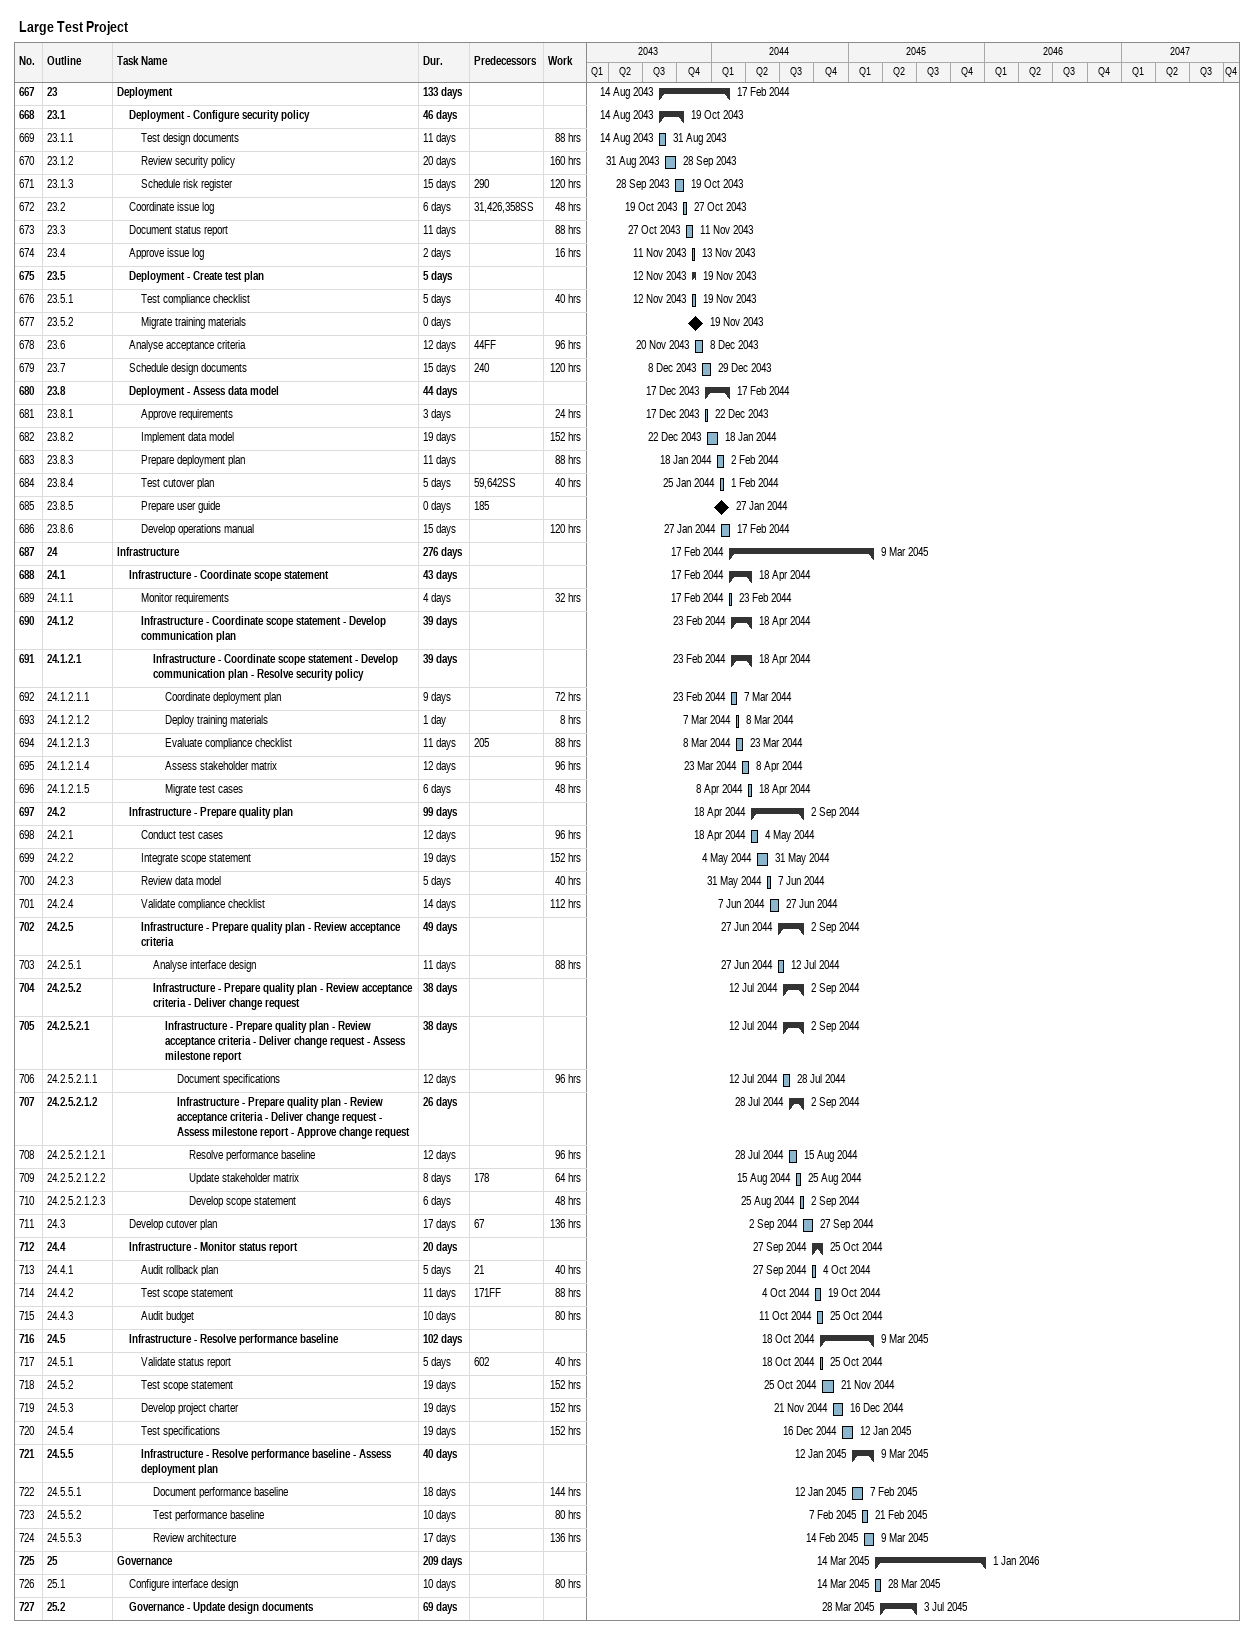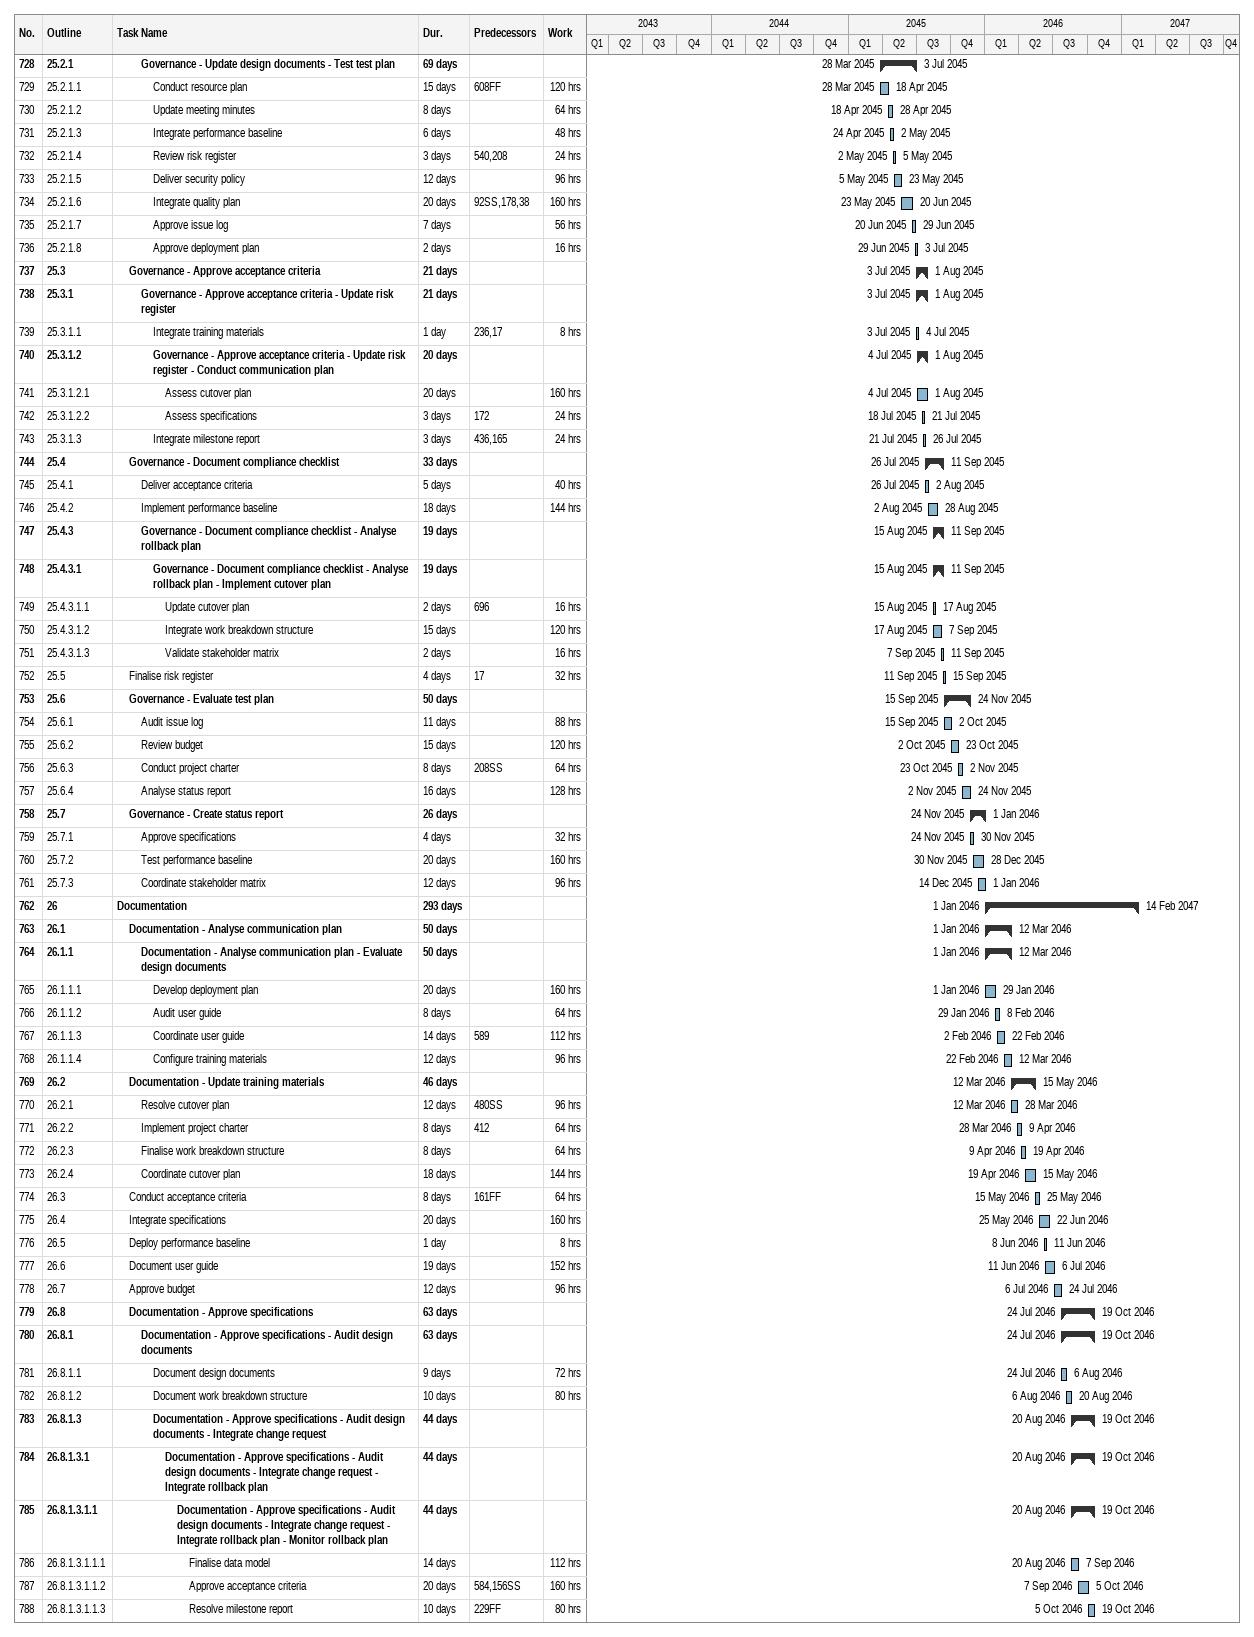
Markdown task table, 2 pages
Large Test Project

| ID | WBS | Task | Duration | Start | Finish | Predecessors | Work (h) |
|---|---|---|---|---|---|---|---|
| 667 | 23 | **Deployment** | 133d | 2043-08-14 | 2044-02-17 |  |  |
| 668 | 23.1 | **Deployment - Configure security policy** | 46d | 2043-08-14 | 2043-10-19 |  |  |
| 669 | 23.1.1 | Test design documents | 11d | 2043-08-14 | 2043-08-31 |  | 88 |
| 670 | 23.1.2 | Review security policy | 20d | 2043-08-31 | 2043-09-28 |  | 160 |
| 671 | 23.1.3 | Schedule risk register | 15d | 2043-09-28 | 2043-10-19 | 290 | 120 |
| 672 | 23.2 | Coordinate issue log | 6d | 2043-10-19 | 2043-10-27 | 31, 426, 358SS | 48 |
| 673 | 23.3 | Document status report | 11d | 2043-10-27 | 2043-11-11 |  | 88 |
| 674 | 23.4 | Approve issue log | 2d | 2043-11-11 | 2043-11-13 |  | 16 |
| 675 | 23.5 | **Deployment - Create test plan** | 5d | 2043-11-12 | 2043-11-19 |  |  |
| 676 | 23.5.1 | Test compliance checklist | 5d | 2043-11-12 | 2043-11-19 |  | 40 |
| 677 | 23.5.2 | Migrate training materials | 0d | 2043-11-19 | 2043-11-19 |  |  |
| 678 | 23.6 | Analyse acceptance criteria | 12d | 2043-11-20 | 2043-12-08 | 44FF | 96 |
| 679 | 23.7 | Schedule design documents | 15d | 2043-12-08 | 2043-12-29 | 240 | 120 |
| 680 | 23.8 | **Deployment - Assess data model** | 44d | 2043-12-17 | 2044-02-17 |  |  |
| 681 | 23.8.1 | Approve requirements | 3d | 2043-12-17 | 2043-12-22 |  | 24 |
| 682 | 23.8.2 | Implement data model | 19d | 2043-12-22 | 2044-01-18 |  | 152 |
| 683 | 23.8.3 | Prepare deployment plan | 11d | 2044-01-18 | 2044-02-02 |  | 88 |
| 684 | 23.8.4 | Test cutover plan | 5d | 2044-01-25 | 2044-02-01 | 59, 642SS | 40 |
| 685 | 23.8.5 | Prepare user guide | 0d | 2044-01-27 | 2044-01-27 | 185 |  |
| 686 | 23.8.6 | Develop operations manual | 15d | 2044-01-27 | 2044-02-17 |  | 120 |
| 687 | 24 | **Infrastructure** | 276d | 2044-02-17 | 2045-03-09 |  |  |
| 688 | 24.1 | **Infrastructure - Coordinate scope statement** | 43d | 2044-02-17 | 2044-04-18 |  |  |
| 689 | 24.1.1 | Monitor requirements | 4d | 2044-02-17 | 2044-02-23 |  | 32 |
| 690 | 24.1.2 | **Infrastructure - Coordinate scope statement - Develop communication plan** | 39d | 2044-02-23 | 2044-04-18 |  |  |
| 691 | 24.1.2.1 | **Infrastructure - Coordinate scope statement - Develop communication plan - Resolve security policy** | 39d | 2044-02-23 | 2044-04-18 |  |  |
| 692 | 24.1.2.1.1 | Coordinate deployment plan | 9d | 2044-02-23 | 2044-03-07 |  | 72 |
| 693 | 24.1.2.1.2 | Deploy training materials | 1d | 2044-03-07 | 2044-03-08 |  | 8 |
| 694 | 24.1.2.1.3 | Evaluate compliance checklist | 11d | 2044-03-08 | 2044-03-23 | 205 | 88 |
| 695 | 24.1.2.1.4 | Assess stakeholder matrix | 12d | 2044-03-23 | 2044-04-08 |  | 96 |
| 696 | 24.1.2.1.5 | Migrate test cases | 6d | 2044-04-08 | 2044-04-18 |  | 48 |
| 697 | 24.2 | **Infrastructure - Prepare quality plan** | 99d | 2044-04-18 | 2044-09-02 |  |  |
| 698 | 24.2.1 | Conduct test cases | 12d | 2044-04-18 | 2044-05-04 |  | 96 |
| 699 | 24.2.2 | Integrate scope statement | 19d | 2044-05-04 | 2044-05-31 |  | 152 |
| 700 | 24.2.3 | Review data model | 5d | 2044-05-31 | 2044-06-07 |  | 40 |
| 701 | 24.2.4 | Validate compliance checklist | 14d | 2044-06-07 | 2044-06-27 |  | 112 |
| 702 | 24.2.5 | **Infrastructure - Prepare quality plan - Review acceptance criteria** | 49d | 2044-06-27 | 2044-09-02 |  |  |
| 703 | 24.2.5.1 | Analyse interface design | 11d | 2044-06-27 | 2044-07-12 |  | 88 |
| 704 | 24.2.5.2 | **Infrastructure - Prepare quality plan - Review acceptance criteria - Deliver change request** | 38d | 2044-07-12 | 2044-09-02 |  |  |
| 705 | 24.2.5.2.1 | **Infrastructure - Prepare quality plan - Review acceptance criteria - Deliver change request - Assess milestone report** | 38d | 2044-07-12 | 2044-09-02 |  |  |
| 706 | 24.2.5.2.1.1 | Document specifications | 12d | 2044-07-12 | 2044-07-28 |  | 96 |
| 707 | 24.2.5.2.1.2 | **Infrastructure - Prepare quality plan - Review acceptance criteria - Deliver change request - Assess milestone report - Approve change request** | 26d | 2044-07-28 | 2044-09-02 |  |  |
| 708 | 24.2.5.2.1.2.1 | Resolve performance baseline | 12d | 2044-07-28 | 2044-08-15 |  | 96 |
| 709 | 24.2.5.2.1.2.2 | Update stakeholder matrix | 8d | 2044-08-15 | 2044-08-25 | 178 | 64 |
| 710 | 24.2.5.2.1.2.3 | Develop scope statement | 6d | 2044-08-25 | 2044-09-02 |  | 48 |
| 711 | 24.3 | Develop cutover plan | 17d | 2044-09-02 | 2044-09-27 | 67 | 136 |
| 712 | 24.4 | **Infrastructure - Monitor status report** | 20d | 2044-09-27 | 2044-10-25 |  |  |
| 713 | 24.4.1 | Audit rollback plan | 5d | 2044-09-27 | 2044-10-04 | 21 | 40 |
| 714 | 24.4.2 | Test scope statement | 11d | 2044-10-04 | 2044-10-19 | 171FF | 88 |
| 715 | 24.4.3 | Audit budget | 10d | 2044-10-11 | 2044-10-25 |  | 80 |
| 716 | 24.5 | **Infrastructure - Resolve performance baseline** | 102d | 2044-10-18 | 2045-03-09 |  |  |
| 717 | 24.5.1 | Validate status report | 5d | 2044-10-18 | 2044-10-25 | 602 | 40 |
| 718 | 24.5.2 | Test scope statement | 19d | 2044-10-25 | 2044-11-21 |  | 152 |
| 719 | 24.5.3 | Develop project charter | 19d | 2044-11-21 | 2044-12-16 |  | 152 |
| 720 | 24.5.4 | Test specifications | 19d | 2044-12-16 | 2045-01-12 |  | 152 |
| 721 | 24.5.5 | **Infrastructure - Resolve performance baseline - Assess deployment plan** | 40d | 2045-01-12 | 2045-03-09 |  |  |
| 722 | 24.5.5.1 | Document performance baseline | 18d | 2045-01-12 | 2045-02-07 |  | 144 |
| 723 | 24.5.5.2 | Test performance baseline | 10d | 2045-02-07 | 2045-02-21 |  | 80 |
| 724 | 24.5.5.3 | Review architecture | 17d | 2045-02-14 | 2045-03-09 |  | 136 |
| 725 | 25 | **Governance** | 209d | 2045-03-14 | 2046-01-01 |  |  |
| 726 | 25.1 | Configure interface design | 10d | 2045-03-14 | 2045-03-28 |  | 80 |
| 727 | 25.2 | **Governance - Update design documents** | 69d | 2045-03-28 | 2045-07-03 |  |  |
| 728 | 25.2.1 | **Governance - Update design documents - Test test plan** | 69d | 2045-03-28 | 2045-07-03 |  |  |
| 729 | 25.2.1.1 | Conduct resource plan | 15d | 2045-03-28 | 2045-04-18 | 608FF | 120 |
| 730 | 25.2.1.2 | Update meeting minutes | 8d | 2045-04-18 | 2045-04-28 |  | 64 |
| 731 | 25.2.1.3 | Integrate performance baseline | 6d | 2045-04-24 | 2045-05-02 |  | 48 |
| 732 | 25.2.1.4 | Review risk register | 3d | 2045-05-02 | 2045-05-05 | 540, 208 | 24 |
| 733 | 25.2.1.5 | Deliver security policy | 12d | 2045-05-05 | 2045-05-23 |  | 96 |
| 734 | 25.2.1.6 | Integrate quality plan | 20d | 2045-05-23 | 2045-06-20 | 92SS, 178, 38 | 160 |
| 735 | 25.2.1.7 | Approve issue log | 7d | 2045-06-20 | 2045-06-29 |  | 56 |
| 736 | 25.2.1.8 | Approve deployment plan | 2d | 2045-06-29 | 2045-07-03 |  | 16 |
| 737 | 25.3 | **Governance - Approve acceptance criteria** | 21d | 2045-07-03 | 2045-08-01 |  |  |
| 738 | 25.3.1 | **Governance - Approve acceptance criteria - Update risk register** | 21d | 2045-07-03 | 2045-08-01 |  |  |
| 739 | 25.3.1.1 | Integrate training materials | 1d | 2045-07-03 | 2045-07-04 | 236, 17 | 8 |
| 740 | 25.3.1.2 | **Governance - Approve acceptance criteria - Update risk register - Conduct communication plan** | 20d | 2045-07-04 | 2045-08-01 |  |  |
| 741 | 25.3.1.2.1 | Assess cutover plan | 20d | 2045-07-04 | 2045-08-01 |  | 160 |
| 742 | 25.3.1.2.2 | Assess specifications | 3d | 2045-07-18 | 2045-07-21 | 172 | 24 |
| 743 | 25.3.1.3 | Integrate milestone report | 3d | 2045-07-21 | 2045-07-26 | 436, 165 | 24 |
| 744 | 25.4 | **Governance - Document compliance checklist** | 33d | 2045-07-26 | 2045-09-11 |  |  |
| 745 | 25.4.1 | Deliver acceptance criteria | 5d | 2045-07-26 | 2045-08-02 |  | 40 |
| 746 | 25.4.2 | Implement performance baseline | 18d | 2045-08-02 | 2045-08-28 |  | 144 |
| 747 | 25.4.3 | **Governance - Document compliance checklist - Analyse rollback plan** | 19d | 2045-08-15 | 2045-09-11 |  |  |
| 748 | 25.4.3.1 | **Governance - Document compliance checklist - Analyse rollback plan - Implement cutover plan** | 19d | 2045-08-15 | 2045-09-11 |  |  |
| 749 | 25.4.3.1.1 | Update cutover plan | 2d | 2045-08-15 | 2045-08-17 | 696 | 16 |
| 750 | 25.4.3.1.2 | Integrate work breakdown structure | 15d | 2045-08-17 | 2045-09-07 |  | 120 |
| 751 | 25.4.3.1.3 | Validate stakeholder matrix | 2d | 2045-09-07 | 2045-09-11 |  | 16 |
| 752 | 25.5 | Finalise risk register | 4d | 2045-09-11 | 2045-09-15 | 17 | 32 |
| 753 | 25.6 | **Governance - Evaluate test plan** | 50d | 2045-09-15 | 2045-11-24 |  |  |
| 754 | 25.6.1 | Audit issue log | 11d | 2045-09-15 | 2045-10-02 |  | 88 |
| 755 | 25.6.2 | Review budget | 15d | 2045-10-02 | 2045-10-23 |  | 120 |
| 756 | 25.6.3 | Conduct project charter | 8d | 2045-10-23 | 2045-11-02 | 208SS | 64 |
| 757 | 25.6.4 | Analyse status report | 16d | 2045-11-02 | 2045-11-24 |  | 128 |
| 758 | 25.7 | **Governance - Create status report** | 26d | 2045-11-24 | 2046-01-01 |  |  |
| 759 | 25.7.1 | Approve specifications | 4d | 2045-11-24 | 2045-11-30 |  | 32 |
| 760 | 25.7.2 | Test performance baseline | 20d | 2045-11-30 | 2045-12-28 |  | 160 |
| 761 | 25.7.3 | Coordinate stakeholder matrix | 12d | 2045-12-14 | 2046-01-01 |  | 96 |
| 762 | 26 | **Documentation** | 293d | 2046-01-01 | 2047-02-14 |  |  |
| 763 | 26.1 | **Documentation - Analyse communication plan** | 50d | 2046-01-01 | 2046-03-12 |  |  |
| 764 | 26.1.1 | **Documentation - Analyse communication plan - Evaluate design documents** | 50d | 2046-01-01 | 2046-03-12 |  |  |
| 765 | 26.1.1.1 | Develop deployment plan | 20d | 2046-01-01 | 2046-01-29 |  | 160 |
| 766 | 26.1.1.2 | Audit user guide | 8d | 2046-01-29 | 2046-02-08 |  | 64 |
| 767 | 26.1.1.3 | Coordinate user guide | 14d | 2046-02-02 | 2046-02-22 | 589 | 112 |
| 768 | 26.1.1.4 | Configure training materials | 12d | 2046-02-22 | 2046-03-12 |  | 96 |
| 769 | 26.2 | **Documentation - Update training materials** | 46d | 2046-03-12 | 2046-05-15 |  |  |
| 770 | 26.2.1 | Resolve cutover plan | 12d | 2046-03-12 | 2046-03-28 | 480SS | 96 |
| 771 | 26.2.2 | Implement project charter | 8d | 2046-03-28 | 2046-04-09 | 412 | 64 |
| 772 | 26.2.3 | Finalise work breakdown structure | 8d | 2046-04-09 | 2046-04-19 |  | 64 |
| 773 | 26.2.4 | Coordinate cutover plan | 18d | 2046-04-19 | 2046-05-15 |  | 144 |
| 774 | 26.3 | Conduct acceptance criteria | 8d | 2046-05-15 | 2046-05-25 | 161FF | 64 |
| 775 | 26.4 | Integrate specifications | 20d | 2046-05-25 | 2046-06-22 |  | 160 |
| 776 | 26.5 | Deploy performance baseline | 1d | 2046-06-08 | 2046-06-11 |  | 8 |
| 777 | 26.6 | Document user guide | 19d | 2046-06-11 | 2046-07-06 |  | 152 |
| 778 | 26.7 | Approve budget | 12d | 2046-07-06 | 2046-07-24 |  | 96 |
| 779 | 26.8 | **Documentation - Approve specifications** | 63d | 2046-07-24 | 2046-10-19 |  |  |
| 780 | 26.8.1 | **Documentation - Approve specifications - Audit design documents** | 63d | 2046-07-24 | 2046-10-19 |  |  |
| 781 | 26.8.1.1 | Document design documents | 9d | 2046-07-24 | 2046-08-06 |  | 72 |
| 782 | 26.8.1.2 | Document work breakdown structure | 10d | 2046-08-06 | 2046-08-20 |  | 80 |
| 783 | 26.8.1.3 | **Documentation - Approve specifications - Audit design documents - Integrate change request** | 44d | 2046-08-20 | 2046-10-19 |  |  |
| 784 | 26.8.1.3.1 | **Documentation - Approve specifications - Audit design documents - Integrate change request - Integrate rollback plan** | 44d | 2046-08-20 | 2046-10-19 |  |  |
| 785 | 26.8.1.3.1.1 | **Documentation - Approve specifications - Audit design documents - Integrate change request - Integrate rollback plan - Monitor rollback plan** | 44d | 2046-08-20 | 2046-10-19 |  |  |
| 786 | 26.8.1.3.1.1.1 | Finalise data model | 14d | 2046-08-20 | 2046-09-07 |  | 112 |
| 787 | 26.8.1.3.1.1.2 | Approve acceptance criteria | 20d | 2046-09-07 | 2046-10-05 | 584, 156SS | 160 |
| 788 | 26.8.1.3.1.1.3 | Resolve milestone report | 10d | 2046-10-05 | 2046-10-19 | 229FF | 80 |
